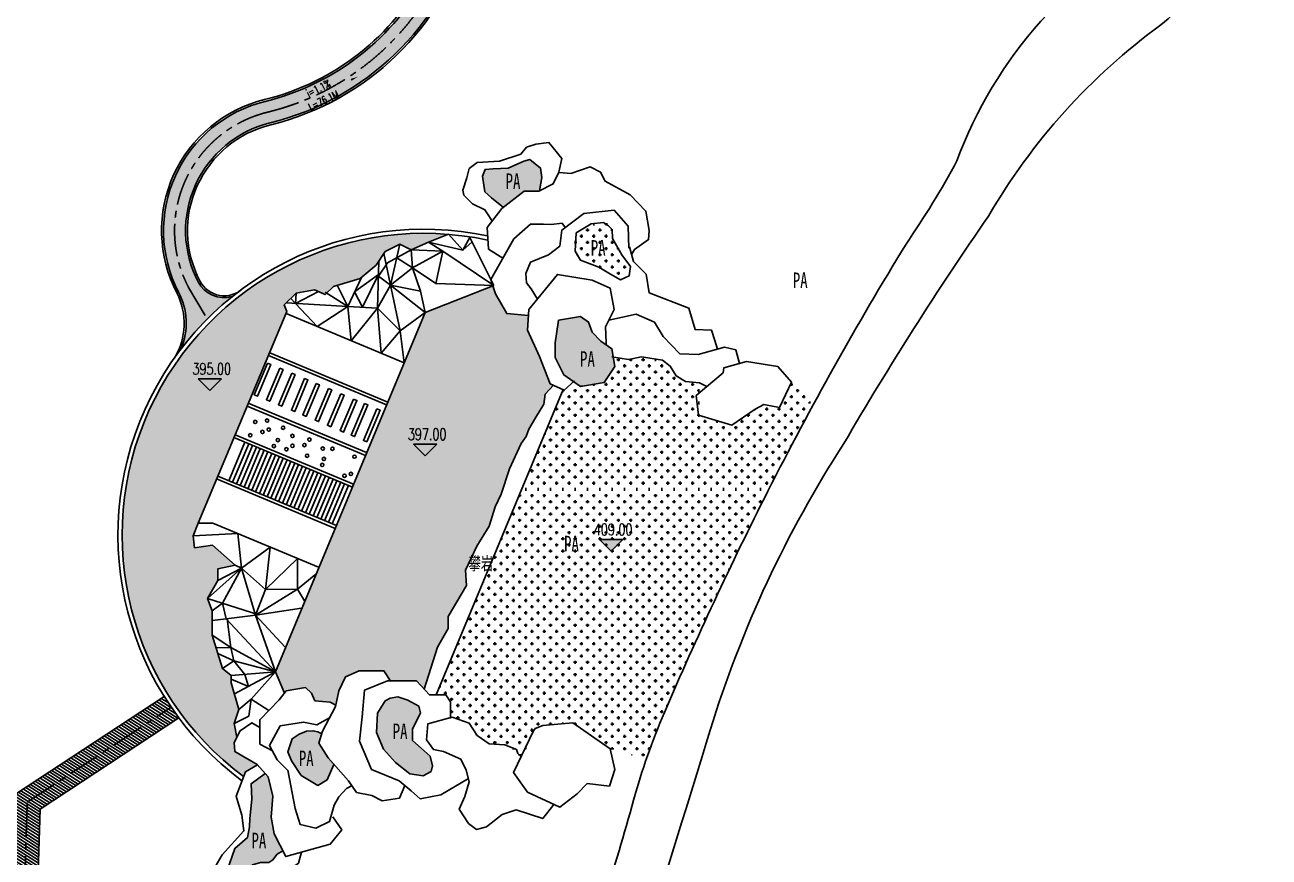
# Model space of a CAD drawing. Header units: millimetres. Extents: x -2430464 to 225692, y -180 to 1805330.
# Drawn here: x 80827 to 176740, y 1195223 to 1259412 of the extents above; entities that cross this region are included whole.
import ezdxf

# ---------------------------------------------------------------- set-up
doc = ezdxf.new("R2010")
doc.units = ezdxf.units.MM
doc.header["$LTSCALE"] = 1000
doc.linetypes.add('CENTERX2', pattern=[4, 2.5, -0.5, 0.5, -0.5])
doc.layers.get('0').update_dxf_attribs({"linetype": 'CONTINUOUS'})
doc.layers.get('DEFPOINTS').update_dxf_attribs({"linetype": 'CONTINUOUS'})
for name, color, linetype in [('0-ROAD-中心线', 1, 'CENTERX2'), ('03LS-上木标注', 50, 'CONTINUOUS'), ('DIM_ELEV', 3, 'CONTINUOUS'), ('DIM_SYMB', 3, 'CONTINUOUS'), ('L0000', 2, 'CONTINUOUS'), ('LP-001-道路边线', 4, 'CONTINUOUS'), ('LP-002-文字说明', 254, 'CONTINUOUS'), ('LP-003设计水位线', 172, 'CONTINUOUS'), ('LP-006铺装分隔线', 35, 'CONTINUOUS'), ('LP-007挡墙线', 36, 'CONTINUOUS'), ('LP-008景观石', 37, 'CONTINUOUS'), ('LP-009绿化边线', 82, 'CONTINUOUS'), ('LP-012构筑物设施', 40, 'CONTINUOUS'), ('LP-014绿化填充', 88, 'CONTINUOUS'), ('LP-10铺装填充', 251, 'CONTINUOUS'), ('PUB_TEXT', 7, 'CONTINUOUS')]:
    doc.layers.add(name, color=color, linetype=linetype)
doc.styles.add('_TCH_DIM', font='SIMPLEX.shx', dxfattribs={"width": 0.7, "bigfont": 'GBCBIG.shx'})
doc.styles.get("Standard").update_dxf_attribs({"font": 'tssdeng.shx', "width": 0.7, "bigfont": 'hztxt.shx'})
doc.styles.add('STYLE1', font='', dxfattribs={"width": 0.7})
doc.styles.get('STYLE1').set_extended_font_data('SimSun')
doc.dimstyles.get("Standard").update_dxf_attribs({"dimscale": 100, "dimtxt": 3.5, "dimasz": 1, "dimexe": 2.5, "dimexo": 3, "dimgap": 1.5, "dimtad": 1, "dimdec": 0, "dimzin": 0, "dimdsep": 46, "dimtxsty": 'Standard', "dimblk": 'ARCHTICK', "dimcen": 0.09, "dimadec": 0, "dimazin": 0, "dimtfac": 1, "dimtdec": 0, "dimtix": 1, "dimtmove": 2, "dimatfit": 3, "dimldrblk": 'ARCHTICK', "dimfxl": 0, "dimtolj": 1, "dimtzin": 0, "dimarcsym": 0})
pattern_1 = [(30.70317945761616, (100619.9481961429, 1236324.256812019), (-1276.476580127638, 2149.559848058585), [208.333325, -208.33325]), (30.70317945761616, (100281.2586356103, 1236486.578753872), (-1276.476580127638, 2149.559848058585), [208.333325, -208.33325]), (30.70317945761616, (100300.8290568888, 1236861.64677803), (-1276.476580127638, 2149.559848058585), [208.333325, -208.33325]), (30.70317945761616, (99962.13949635625, 1237023.968719883), (-1276.476580127638, 2149.559848058585), [208.333325, -208.33325]), (30.70317945761616, (99981.70991763473, 1237399.036744041), (-1276.476580127638, 2149.559848058585), [208.333325, -208.33325]), (30.70317945761616, (99643.0203474462, 1237561.358663006), (-1276.476580127638, 2149.559848058585), [208.333325, -208.33325]), (30.70317945761616, (99662.59076872468, 1237936.426687164), (-1276.476580127638, 2149.559848058585), [208.333325, -208.33325]), (30.70317945761616, (99323.90120819211, 1238098.748629017), (-1276.476580127638, 2149.559848058585), [208.333325, -208.33325]), (300.7031794576161, (99323.90120819211, 1238098.748629017), (358.2599818416304, 212.7461009428615), []), (300.7031794576161, (99503.03119239211, 1238205.121686382), (358.2599818416304, 212.7461009428615), [])]
pattern_2 = [(0, (-431392709.98357, -3168734513.621448), (476.25, 476.25), [238.125, -714.375]), (90, (-431392590.92107, -3168734632.683948), (-476.25, 476.25), [238.125, -714.375])]

# ---------------------------------------------------------------- blocks, each defined once
blk = doc.blocks.new('_ARCHTICK')
at = {"color": 0, "linetype": 'ByBlock', "const_width": 0.4}
blk.add_lwpolyline([(-0.5, -0.5), (0.5, 0.5)], dxfattribs=at)
blk = doc.blocks.new('*D376')
at = {"layer": '03LS-上木标注', "color": 0, "lineweight": -2, "transparency": 16777216}
for p, q in [((18930.66200637701, 1171338.470385754), (117465.1400003501, 1558616.669797622)), ((117403.4968705392, 1558374.3887118), (128068.9865864022, 1555660.78783445)), ((29596.15172224003, 1168624.869508404), (128130.6297162131, 1555903.068920272))]:
    blk.add_line(p, q, dxfattribs=at)
at = {"layer": 'DEFPOINTS', "color": 0, "transparency": 16777216}
for p in [(128068.9865864022, 1555660.78783445), (18856.69025060389, 1171047.733082768, -399665.2262947477), (29522.17996646691, 1168334.132205417, -399665.2262947477)]:
    blk.add_point(p, dxfattribs=at)
at = {"layer": '03LS-上木标注', "color": 0, "lineweight": -2, "transparency": 16777216, "xscale": 100, "yscale": 100, "zscale": 100}
for p, rotation in [((117403.4968705392, 1558374.3887118), 165.7252162124529), ((128068.9865864022, 1555660.78783445), 345.7252162124529)]:
    blk.add_blockref('_ARCHTICK', p, dxfattribs=dict(at, rotation=rotation))
at = {"layer": '03LS-上木标注', "color": 0, "transparency": 16777216, "insert": (122816.3777972249, 1557332.553684694), "char_height": 350, "attachment_point": 5, "rotation": 345.7252162124529}
blk.add_mtext('\\A1;11005', dxfattribs=at)

msp = doc.modelspace()

# ---------------------------------------------------------------- hatches: boundary and pattern name
at = {"layer": 'DIM_ELEV'}
for points in [[(95081.8048889339, 1231223.072538299), (94181.8048889339, 1232123.072538299), (95981.8048889339, 1232123.072538299)], [(111690.1262423694, 1226178.677022381), (110790.1262423694, 1227078.677022381), (112590.1262423694, 1227078.677022381)], [(126027.2775553763, 1218829.806588573), (125127.2775553763, 1219729.806588573), (126927.2775553763, 1219729.806588573)]]:
    msp.add_hatch(color=256, dxfattribs=at).paths.add_polyline_path(points)
at = {"layer": 'LP-014绿化填充'}
h = msp.add_hatch(dxfattribs=at)
h.set_pattern_fill('CROSS', color=256, scale=300)
h.set_pattern_definition(pattern_2)
h.paths.add_polyline_path([(103489.546220392, 1204022.649679584), (103706.843626827, 1204736.172450466), (103414.9371462762, 1204891.759836121), (103034.3152616918, 1204967.833951397), (102526.8321546018, 1204942.475912971), (101968.5969152749, 1204714.24989645), (101435.7377420366, 1204359.237358971), (101105.8775441945, 1203344.904809875), (101384.9951637685, 1202660.23043148), (102120.8437581956, 1201519.107690735), (103414.9371462762, 1200758.359197063), (104125.409674257, 1201189.449520512), (104653.7049409449, 1202369.597782059), (104198.060128957, 1202881.875616474)])
h.paths.add_polyline_path([(108483.8445867002, 1203554.47840826), (109394.9179755151, 1202517.52585928), (110508.4457478225, 1201657.617121143), (111520.7367741168, 1201505.865281506), (112153.4282200634, 1201834.657263203), (112254.6554118097, 1202264.613467617), (112077.5006604493, 1202998.066008968), (111368.9007634819, 1203630.354328079), (110710.9001315534, 1204212.058701439), (110710.9001315534, 1205122.555056496), (111115.8184529245, 1205906.591544552), (111318.2823906839, 1206361.839721126), (111191.7460123003, 1206867.671844406), (110356.6001830995, 1207322.916352673), (109572.0631723106, 1207575.832413597), (108989.9900996983, 1207474.66819088), (108610.380965203, 1207272.336077614), (108002.9987057149, 1206336.547748012), (107927.0807003677, 1204844.34702055)])
h.paths.add_polyline_path([(100041.7643103302, 1197013.176215572), (99817.37338766456, 1198299.671830578), (99931.58479401469, 1199937.263783379), (99572.001350075, 1201414.636536522), (99346.98976394534, 1201671.631214065), (98266.07981041074, 1200881.21850769), (98316.96570238471, 1199686.234250946), (98164.31758120656, 1198211.573842926), (98138.87463524938, 1197550.517784996), (97986.22651419044, 1196736.90976469), (97019.46144995093, 1195897.881310387), (96408.87851968408, 1194194.389288349), (96714.16520771384, 1193457.060919685), (97095.79028764367, 1193253.657079143), (98037.11240592599, 1193914.71313755), (98367.85159406066, 1194626.617402477), (98978.43452426791, 1194804.597138805), (99639.91290053725, 1194804.597138805), (99945.20914277434, 1195007.997308655), (100275.9387765825, 1195440.225422783), (100700.9114179313, 1195716.406593246)])
h.paths.add_polyline_path([(125232.4017847478, 1235019.818179054), (124547.4772993028, 1235704.301702423), (124286.5605103672, 1236486.572780533), (123666.872387737, 1236910.304171963), (121959.519825846, 1236625.518976612), (121807.8080197275, 1235573.925636215), (121709.9630295336, 1234889.438442631), (121709.9630297124, 1233748.627676887), (122362.2693335712, 1232412.24914114), (123666.8723875582, 1231532.194177551), (125493.3185740411, 1231825.545832081), (126308.6966771185, 1233064.140483303), (126080.3885153234, 1234433.114869995)])
h.paths.add_polyline_path([(118087.6824479401, 1248348.728434963), (116901.3035564721, 1248320.498814983), (116301.918222934, 1248260.59741394), (116103.495729357, 1247753.847718162), (116279.8670329154, 1246542.053529663), (116786.9393075407, 1246079.365672989), (117713.2517735064, 1245338.781777782), (119320.523591727, 1246574.366768761), (120453.0738595426, 1246574.366769237), (120519.4587861598, 1246608.543690128), (120534.8486151993, 1246762.377410335), (120667.1270927489, 1247643.683942242), (120578.9414408505, 1248370.761189384), (119741.1777494848, 1249031.740171356), (119278.1983005702, 1248899.547310753)])
h = msp.add_hatch(dxfattribs=at)
h.set_pattern_fill('CROSS', color=256, scale=300)
h.set_pattern_definition(pattern_2)
h.paths.add_polyline_path([(126132.6311100423, 1242925.11417572), (126088.2229941785, 1243635.131911678), (125826.0928161442, 1243916.235806389), (125422.1585817039, 1244167.647048397), (124489.6741371453, 1244056.705171509), (123312.9641637504, 1243368.874343319), (123246.3615442216, 1241971.025779171), (123668.20042786, 1241261.008043213), (125066.9318719804, 1240728.492906017), (125977.2122586668, 1240173.790862007), (126732.0833484232, 1239752.2176017), (127420.3518188298, 1240062.848985119), (127509.1584962308, 1240772.8667206), (126843.0940838754, 1241682.581303043)])
h = msp.add_hatch(dxfattribs=at)
h.set_pattern_fill('CROSS', color=256, scale=300)
h.set_pattern_definition(pattern_2)
h.paths.add_polyline_path([(138100.0281482637, 1223445.33558218, -0.006581397501331994), (141385.346185416, 1229719.84694664), (141385.3461879194, 1229719.846951408), (141385.3461879194, 1230879.868297501), (139916.9661766589, 1231846.746114178), (139003.5032257736, 1229895.287081642), (137790.815913707, 1230131.348812981), (137129.3352063596, 1229785.123879356), (135333.9161911309, 1228526.122673435), (132751.0435588062, 1229297.265090866), (132562.0568761528, 1230823.798680229), (133393.5672933757, 1231517.252715034), (132827.3361048996, 1231812.894340439), (131763.003123492, 1231907.441028519), (131029.7914998233, 1232332.908467693), (130580.4077373445, 1233089.29298584), (129965.4585185349, 1233562.033768578), (128353.1324447095, 1233798.191282673), (127359.7492630184, 1233609.094235344), (126185.1858496964, 1233804.732312603), (126308.6966771185, 1233064.140483303), (125493.3185740411, 1231825.545832081), (123666.8723875582, 1231532.194177551), (123132.4314215481, 1231892.715658588), (122407.365093559, 1231245.403298302), (122325.5596463382, 1231282.319199963), (112521.9871523082, 1207749.040771885), (113283.7236865461, 1207749.040771885), (113630.5904349983, 1207209.812673492), (113642.0523647964, 1205984.53311388), (113773.302144438, 1206021.137646599), (115075.6408431828, 1205561.778743191), (115688.5072372854, 1204604.776135845), (116607.8068282306, 1203954.015243454), (117833.5396164358, 1203877.456650181), (118714.5362521112, 1203532.937473221), (118829.4451179206, 1203226.695757313), (119073.084412545, 1202966.26640646), (120029.3823428452, 1204971.429619236), (120174.5507775843, 1205132.706765098), (120741.0373115838, 1205384.288924141), (123054.2073532641, 1205572.977533264), (125949.580948025, 1203576.023748798), (128777.7718642652, 1202900.616476936, -0.01750757935613355), (130124.6336176097, 1206374.097301884, -0.01606791693770481)])
at = {"layer": 'LP-10铺装填充'}
h = msp.add_hatch(dxfattribs=at)
h.set_pattern_fill('-600X200', color=256, scale=2500, pattern_type=2)
h.set_pattern_definition(pattern_1)
h.paths.add_polyline_path([(86268.61345759034, 1269668.644090576, 0.07825321299446421), (93535.75897148252, 1272818.793520374, 0.5171498879787295), (93739.8065778315, 1290588.149877949, -0.3834017265925553), (87360.94724443555, 1314115.757317467, 0.7939284078237536), (83673.39112856984, 1317197.962235851, 0.2009297711125192), (78057.70012876391, 1307577.761843605, -0.4033565297734554), (67624.93872824311, 1299274.86216299, -0.4917286373633015), (65543.3487868607, 1303023.114811821, 0.04208957012305856), (67300.12165674567, 1308013.093681736, -0.2027548761374496), (78896.6393353045, 1323126.996877594, 0.1672286292986677), (99306.51781651378, 1346249.725662632, -0.1904058580532905), (110952.2134692371, 1358305.997386379), (110249.0825871527, 1359853.772229595, 0.190405858041632), (97735.31898185611, 1346898.828289909, -0.1672286293016383), (78057.48944869637, 1324605.451296253, 0.1961143636194008), (65831.20522227883, 1309085.3190798), (66030.3907854855, 1308815.644991798), (65569.07551261783, 1307990.706383629), (65530.0796238482, 1307976.53596775, -0.1042222636955294), (59878.50114694238, 1297073.562272472), (59367.22343817353, 1296434.016723556), (58158.53664699197, 1294889.021396561), (57752.469512254, 1294374.760227127), (59065.22202119231, 1293070.444985313, 0.002478390859932561), (61309.52047553658, 1295901.092878742, -0.2358708208872491), (66810.94564440846, 1297511.964645309, 0.4197922430491204), (79891.6553145945, 1307334.639695091, -0.1422887023447222), (82715.4329584539, 1313752.810169144, -0.8526828034659247), (84717.20791950822, 1312632.931575222, 0.3478730220039806), (92739.31882146001, 1289032.019298954, -0.003384479201624475), (92866.52751556039, 1288939.906731052, -0.09687805964499703), (94763.19416627288, 1286879.952613277, -0.07600882748482828), (95658.90721729398, 1284757.089814587, -0.08789687643283009), (95842.10956296325, 1282224.207119389, -0.09314177770853811), (95043.67360189557, 1279537.688643379, -0.099501710304492), (93250.97980180383, 1277288.737771912, -0.0490444065105187), (92004.53336027265, 1276433.341274662, -0.04938217351382285), (90708.90470060706, 1275878.28019659, -0.01971396952936174), (90089.00333562493, 1275708.951847, -0.02767988435960701), (89333.69601389766, 1275577.835557861, -0.02097808867540907), (88655.41854009032, 1275527.152366562, -0.02529238542227865), (87959.82329180837, 1275539.632151527, -0.02038750259873382), (87301.15309241414, 1275611.901255531, -0.01639784848785768), (86876.95328697562, 1275690.34002058, 0.008697632786310467), (86317.50204756856, 1275802.723200245, 0.01694450704455693), (85222.31152281165, 1275964.843453808), (84733.29211208224, 1276012.939769669, 0.1124717355764121), (77546.98633298278, 1274993.05474226, 0.129849337114172), (60900.15424332023, 1263144.843704624), (67869.23486432433, 1255216.885092659, -0.2048419661687756)])
h.paths.add_polyline_path([(84719.68102607131, 1275863.554708404, -0.007554395135053358), (85206.50439152122, 1275815.674379749)], flags=16)
h = msp.add_hatch(dxfattribs=at)
h.set_pattern_fill('-600X200', color=256, scale=2500, pattern_type=2)
h.set_pattern_definition(pattern_1)
h.paths.add_polyline_path([(96809.4938929975, 1238451.788199825, -0.3553172938161213), (94181.57911100984, 1239588.449942989, -0.486390478337714), (99742.77627423406, 1251854.974351807, 0.2713543438741683), (114979.8599795401, 1266620.860695286, 0.3935006068556001), (113440.559795469, 1269587.514555855, 0.1467359079888413), (108349.2415494025, 1269847.369813843, 0.06865517750144016), (102266.6868375838, 1267435.585328503, -0.08788374732546034), (89811.13355222344, 1263039.810704632, -0.2372653744354567), (82512.662412256, 1265313.187477989, -0.4012098045606418), (82624.59731516242, 1268272.759647293, 0.05290686193307814), (77138.92963793874, 1265283.668385429, -0.3146714872778091), (81343.63564947248, 1264078.845272942, 0.2368410827490269), (90088.60817685723, 1261362.60832159, 0.08788374733330574), (103103.3865258396, 1265955.742894096, -0.0622191507593977), (108202.1105777919, 1268053.44607727, -0.6661556214791164), (111873.2221915424, 1263347.417739792, -0.2162118431529131), (99339.09962525964, 1253506.351100368, 0.4856891654213774), (92662.77180817723, 1238824.462613983, -0.2191580128340107), (92879.79975125194, 1234432.635842724, -0.059811505195484)])
h = msp.add_hatch(dxfattribs=at)
h.set_pattern_fill('砂灰土', color=136, scale=100)
h.set_pattern_definition([(104.7133899859915, (94644.19562783837, 1222099.198271198), (-360.167923451988, 137.6364301930376), [0, -304, 0, -340, 0, -325]), (74.71338998599153, (94644.19562783837, 1222099.198271198), (-383.2906427908579, 544.9339438399584), [0, -163.9999999999998, 0, -273.9999999999997, 0, -104.9999999999999]), (34.71338998599153, (94548.91979411244, 1221872.397663994), (240.1780369194846, 574.6572656649377), [0, -100, 0, -360, 0, -470]), (24.71338998599153, (94548.91979411244, 1221872.397663994), (71.01940430538264, 622.2866755861872), [0, -49.99999999999999, 0, -236, 0, -269.9999999999999])])
h.paths.add_polyline_path([(97679.90432724357, 1201430.0999407), (97825.69614365697, 1201810.536113186), (98755.83012393117, 1202346.818139477), (98732.96694406867, 1202372.931085987), (97020.73216417432, 1203369.117717667), (96970.73481687903, 1204068.620070858), (97172.0633071959, 1204471.022562427), (96951.13485583663, 1205520.294319076), (97325.80892810225, 1206608.336116238), (96739.9802171886, 1208670.245881481), (96739.99520739913, 1209231.823225422), (96061.77015861869, 1209769.833381576), (95708.88119372725, 1210920.221662922), (95251.62318596244, 1212347.572444363), (95251.67299064994, 1214209.984553738), (94911.78192618489, 1215171.409943981), (95708.11913320422, 1216563.629084988), (95708.1433031261, 1217467.569709701), (97042.82264885306, 1217736.619319363), (95286.71771720052, 1219292.701350613), (93905.21063712239, 1219082.143537922), (93786.40092030168, 1220003.761897488), (94175.72832038999, 1220984.029127521), (101028.6954295933, 1237297.264521999), (100821.3602953255, 1237828.146663113), (101742.6794847548, 1238719.817366047), (103156.2139573991, 1238979.208381576), (103964.9729906023, 1238613.975569172), (104604.6566820443, 1239238.293538017), (106675.5642015636, 1239849.081037922), (107898.0922289193, 1240885.606038017), (108601.9853929579, 1241922.144318981), (109731.8960863054, 1242495.918147488), (110613.6802659929, 1242052.745881481), (111951.011223048, 1242658.847834988), (113450.5861434042, 1243259.466461105, 0.7528147583024124)])
h = msp.add_hatch(dxfattribs=at)
h.set_pattern_fill('砂灰土', color=185, scale=100, angle=90)
h.set_pattern_definition([(194.7133899859915, (94644.19562783837, 1222099.198271198), (-137.6364301930376, -360.167923451988), [0, -304, 0, -340, 0, -325]), (164.7133899859915, (94644.19562783837, 1222099.198271198), (-544.9339438399584, -383.2906427908579), [0, -164, 0, -274, 0, -105]), (124.7133899859915, (94870.99623522162, 1222003.922437591), (-574.6572656649377, 240.1780369194847), [0, -100, 0, -360, 0, -470]), (114.7133899859915, (94870.99623522162, 1222003.922437591), (-622.2866755861872, 71.01940430538266), [0, -50, 0, -236, 0, -270])])
h.paths.add_polyline_path([(100135.3415941298, 1209504.805256767), (100833.6789157093, 1207874.299575729), (100973.1118002236, 1208055.172378941), (102465.1117528379, 1208303.680421753), (102912.7088722885, 1207856.363742752), (103186.2468148172, 1207284.793042583), (104354.9789963067, 1207185.390559597), (104792.6150765717, 1206948.485758228), (105039.6455172002, 1208048.176804943), (105531.3259083331, 1209129.198535366), (106588.4454371631, 1209596.004458351), (108506.0199818909, 1209596.004458351), (109003.8369403183, 1208827.140951557), (111013.0161916316, 1208827.14095108), (111603.6152643859, 1208189.693078442), (112632.2632249892, 1211412.119709892), (113451.0165941417, 1212866.565412922), (113451.0413499773, 1213790.764631672), (114861.9567796886, 1216161.300568981), (114803.2740648687, 1217359.197444363), (115655.7781663835, 1219193.880256576), (116607.8691820204, 1220757.560334606), (117074.2035570443, 1222246.486897392), (117536.3255785406, 1223209.841194076), (118192.4160570204, 1225173.680647297), (119095.733879298, 1227125.743928356), (119469.2320726812, 1227656.414241238), (119679.3336351812, 1228227.902131481), (120188.7328539193, 1229099.621663017), (120840.6513597667, 1230168.838850422), (120929.5722419322, 1230923.353979511), (121574.5991618931, 1231621.201075478), (121319.9493260086, 1231736.115529461), (120501.8578183353, 1233831.143152637), (119581.5072607696, 1235875.076659603), (119653.2060237229, 1236985.730513973), (117974.9997203052, 1237150.157669945), (117109.7007039487, 1238680.118348045), (116907.9040456712, 1239285.127298279), (111679.7515550554, 1237216.929084701)])
h = msp.add_hatch(dxfattribs=at)
h.set_pattern_fill('饰面砖', color=256, scale=99.99999999999997, angle=-9.619078018935847)
h.set_pattern_definition([(147.5943119670557, (389669.3759641349, 1098163.154411716), (-107.1821225822412, -168.8549454376904), [])])
edge = h.paths.add_edge_path()
edge.add_line((83091.3075107634, 1179270.114583893), (66535.91001334786, 1153647.103237076))
edge.add_line((66535.91001334786, 1153647.103237076), (63684.33442810178, 1155489.547517223))
edge.add_line((63684.33442810178, 1155489.547517223), (64770.35939046741, 1157170.402234955))
edge.add_line((64770.35939046741, 1157170.402234955), (65942.07116737962, 1156413.342287941))
edge.add_line((65942.07116737962, 1156413.342287941), (79318.41307541728, 1177116.086546822))
edge.add_line((79318.41307541728, 1177116.086546822), (80025.34758630395, 1200019.25880949))
edge.add_line((80025.34758630395, 1200019.25880949), (91565.75794699788, 1207616.077922268))
edge.add_arc((111583.7934371531, 1220075.645298405), 23578.8584135366, 211.8988399439276, 216.760928860069)
edge.add_line((92693.83456674218, 1205964.230842037), (81992.35980531573, 1198919.666094227))
edge.add_line((81992.35980531573, 1198919.666094227), (81419.75083646178, 1180368.355258865))
edge.add_line((81419.75083646178, 1180368.355258865), (83091.3075107634, 1179270.114583893))

# ---------------------------------------------------------------- linework, layer by layer
at = {"layer": '0-ROAD-中心线', "elevation": -399665.2262947477}
msp.add_lwpolyline([(113801.9887345135, 1265767.666561527, -0.2574706694885793), (99540.93794980645, 1252680.662725372, 0.4880120085522038), (93450.41914322972, 1239152.424118919), (94887.44296589494, 1236724.802544517)], format="xyb", dxfattribs=at)
msp.add_lwpolyline([(60364.94210204482, 1161299.00642149), (59237.7920717299, 1159554.501161022), (66239.31087467074, 1155030.718470974), (80309.3524145782, 1176807.110979004), (81008.85369631648, 1199469.462452812), (92115.59889575839, 1206780.808546467)], dxfattribs=at)
at = {"layer": 'DIM_ELEV'}
for p, q in [((95081.8048889339, 1231223.072538299), (94181.8048889339, 1232123.072538299)), ((94181.8048889339, 1232123.072538299), (95981.8048889339, 1232123.072538299)), ((95081.8048889339, 1231223.072538299), (95981.8048889339, 1232123.072538299)), ((111690.1262423694, 1226178.677022381), (110790.1262423694, 1227078.677022381)), ((110790.1262423694, 1227078.677022381), (112590.1262423694, 1227078.677022381)), ((111690.1262423694, 1226178.677022381), (112590.1262423694, 1227078.677022381)), ((126027.2775553763, 1218829.806588573), (125127.2775553763, 1219729.806588573)), ((125127.2775553763, 1219729.806588573), (126927.2775553763, 1219729.806588573)), ((126027.2775553763, 1218829.806588573), (126927.2775553763, 1219729.806588573))]:
    msp.add_line(p, q, dxfattribs=at)
at = {"layer": 'DIM_SYMB', "linetype": 'Continuous'}
msp.add_lwpolyline([(100760.4700990617, 1252670.751914902, 0, 0, 0), (106515.9099815786, 1255426.198889179, 0, 160, 0), (105974.7336268127, 1255167.107876224, 0, 0, 0)], format="xyseb", dxfattribs=at)
at = {"layer": 'L0000', "color": 5}
msp.add_line((111679.7515550554, 1237216.929084701, -399665.2262947477), (100135.3415941298, 1209504.805256767, -399665.2262947477), dxfattribs=at)
at = {"layer": 'L0000', "color": 5, "elevation": -399665.2262947477}
for points in [[(111951.011223048, 1242658.847834988), (113474.0868767202, 1243268.879114075)], [(113474.0868767202, 1243268.879114075), (114596.9962328374, 1242039.215803547)], [(94175.72832038999, 1220984.029127521), (101028.6954295933, 1237297.264521999), (100821.3602953255, 1237828.146663113), (101742.6794847548, 1238719.817366047), (103156.2139573991, 1238979.208381576), (103964.9729906023, 1238613.975569172), (104604.6566820443, 1239238.293538017), (106675.5642015636, 1239849.081037922), (107898.0922289193, 1240885.606038017), (108601.9853929579, 1241922.144318981), (109731.8960863054, 1242495.918147488), (110613.6802659929, 1242052.745881481)], [(109731.8960863054, 1242495.918147488), (109012.1906664073, 1239345.293147488)], [(110613.6802659929, 1242052.745881481), (111951.011223048, 1242658.847834988)], [(111951.011223048, 1242658.847834988), (114596.9962328374, 1242039.215803547)], [(111951.011223048, 1242658.847834988), (113047.5845140517, 1241956.116194172), (116965.2568285167, 1239307.815412922)], [(115136.4143683612, 1243015.749689979), (114587.0386644304, 1242030.122444076)], [(114587.0386644304, 1242030.122444076), (115300.9848070443, 1242682.086897297)], [(115136.4143683612, 1243015.749689979), (116965.2568285167, 1239307.815412922)], [(108109.413908571, 1241196.793928547), (108000.4258226454, 1237562.816584988)], [(108506.3257249892, 1241781.277913017), (109744.4807542861, 1235818.962287826)], [(108770.9809984267, 1241058.491975231), (110613.6802659929, 1242052.745881481)], [(109492.4669847786, 1241447.779866142), (110708.6182054579, 1240671.765412731)], [(110613.6802659929, 1242052.745881481), (110708.6182054579, 1240671.765412731), (112517.7348070443, 1239458.953303738), (116965.2568285167, 1239307.815412922)], [(110708.6182054579, 1240671.765412731), (113047.5845140517, 1241956.116194172), (110613.6802659929, 1242052.745881481)], [(112517.7348070443, 1239458.953303738), (113047.5845140517, 1241956.116194172)], [(108074.6802659929, 1240038.672444267), (108770.9809984267, 1241058.491975231)], [(109012.1906664073, 1239345.293147488), (110708.6182054579, 1240671.765412731)], [(110708.6182054579, 1240671.765412731), (111329.4043382704, 1238861.721272392), (111679.7515550554, 1237216.929084701)], [(103985.731926173, 1238787.167756481), (105715.4593676031, 1237696.653694076), (104910.1159105599, 1239328.384162826)], [(105715.4593676031, 1237696.653694076), (106768.2970140874, 1239927.704865856)], [(106241.8781664073, 1238812.179475231), (108077.9633226693, 1240148.140412731)], [(106241.8781664073, 1238812.179475231), (106857.9426195323, 1237629.735334797), (108077.9633226693, 1240148.140412731)], [(108074.6802659929, 1240038.672444267), (109012.1906664073, 1239345.293147488), (108000.4258226454, 1237562.816584988)], [(109012.1906664073, 1239345.293147488), (111329.4043382704, 1238861.721272392)], [(109012.1906664073, 1239345.293147488), (111679.7515550554, 1237216.929084701), (109744.4807542861, 1235818.962287826)], [(111679.7515550554, 1237216.929084701), (116965.2568285167, 1239307.815412922)], [(101693.8993578255, 1237924.880256576), (101320.2362230718, 1238310.968537731)], [(101686.380363673, 1237932.649006767), (103460.6146898568, 1238841.741975231)], [(101693.8993578255, 1237924.880256576), (101742.6794847548, 1238719.817366047)], [(100972.5398363173, 1237974.460725231), (105715.4593676031, 1237696.653694076)], [(101693.8993578255, 1237924.880256576), (103358.2373948991, 1236153.483381672), (105715.4593676031, 1237696.653694076)], [(105715.4593676031, 1237696.653694076), (108000.4258226454, 1237562.816584988), (109744.4807542861, 1235818.962287826), (110063.8792406023, 1233350.810725613)], [(105715.4593676031, 1237696.653694076), (105988.7182054818, 1235054.054866238)], [(105988.7182054818, 1235054.054866238), (108000.4258226454, 1237562.816584988)], [(109744.4807542861, 1235818.962287826), (108283.7373460829, 1234094.834553642), (108000.4258226454, 1237562.816584988)], [(100967.8997701108, 1237152.542697353), (110063.8792406023, 1233350.810725613)], [(99603.75607964396, 1233905.248966141), (108705.6211839616, 1230101.058381481)], [(99696.76594623923, 1234126.655522747), (108798.2296312749, 1230322.632209701)], [(97954.71141836047, 1230008.240413113), (107073.8245531023, 1226196.839631481)], [(98047.31986561418, 1230229.814631863), (107166.4329515398, 1226418.413850231)], [(97030.47469958663, 1227796.922053738), (106165.0714820325, 1223979.050529404)], [(96545.51185783744, 1224256.031428738), (97784.88114491105, 1227221.332209988)], [(96840.94398674369, 1224132.552522106), (98080.31317618489, 1227097.853694363)], [(96937.86625233293, 1227575.348225517), (106072.722073108, 1223757.367631359)], [(97136.37601795793, 1224009.075178547), (98375.74525627494, 1226974.375569267)], [(97431.80814686418, 1223885.597053451), (98671.17738518119, 1226850.898225231)], [(97727.24017813802, 1223762.118928356), (98966.60946521163, 1226727.420100613)], [(98022.67230704427, 1223638.640803738), (99262.04149648547, 1226603.941584988)], [(98318.1042894423, 1223515.163069172), (99557.47362539172, 1226480.463459892)], [(98613.53641834855, 1223391.684944076), (99852.90565666556, 1226356.986115856)], [(98908.9684984386, 1223268.206818981), (100148.3377855718, 1226233.507600231)], [(99204.40057852864, 1223144.729084892), (100443.7698167861, 1226110.029475613)], [(99499.83260974288, 1223021.250959797), (100739.2019456923, 1225986.551741047)], [(99795.26478752494, 1222897.772444172), (101034.6339769661, 1225863.073615951)], [(100090.696769923, 1222774.295100613), (101330.0660570562, 1225739.595490856)], [(100386.1288988292, 1222650.816584988), (101625.4981370866, 1225616.117756767)], [(100681.5609789193, 1222527.338459892), (101920.9302659929, 1225492.639631672)], [(100681.5609789193, 1222527.338459892), (101920.9302659929, 1225492.639631672)], [(100976.9930590093, 1222403.860725326), (102216.3622972667, 1225369.161506576)], [(101272.4250414073, 1222280.382991238), (102511.794426173, 1225245.683772488)], [(101567.8572191298, 1222156.904866142), (102807.226506263, 1225122.206037922)], [(101863.2892504036, 1222033.426350517), (103102.6585863531, 1224998.727131767)], [(102158.7212816179, 1221909.949006481), (103398.0906175673, 1224875.249397201)], [(95605.88856682181, 1224388.472834988), (104744.4737609923, 1220568.934284134)], [(95698.49701407552, 1224610.047053738), (104836.8230454624, 1220790.616883202)], [(102454.1534105241, 1221786.470490856), (103693.5227952898, 1224751.772053642)], [(102749.5854906142, 1221662.992756767), (103988.9547777474, 1224628.293538017)], [(103045.0175707042, 1221539.515022201), (104284.3869066536, 1224504.815412922)], [(103340.4496507943, 1221416.036897106), (104579.8189867437, 1224381.337678356)], [(103635.8817308843, 1221292.558772488), (104875.2510179579, 1224257.859944267)], [(103931.3138597906, 1221169.081037922), (105170.6830492318, 1224134.381819172)], [(104226.745939821, 1221045.602912826), (105466.115178138, 1224010.904084606)], [(104522.1780199111, 1220922.124397201), (105761.5472582281, 1223887.425959988)], [(95320.99091055989, 1220983.998225613), (94175.72832038999, 1220984.029127521), (93786.40092030168, 1220003.761897488), (93905.21063712239, 1219082.143537922), (95286.71771720052, 1219292.701350613), (97042.82264885306, 1217736.619319363), (95708.1433031261, 1217467.569709701), (95708.11913320422, 1216563.629084988), (94911.78192618489, 1215171.409943981), (95251.67299064994, 1214209.984553738), (95251.62318596244, 1212347.572444363), (95708.88119372725, 1210920.221662922), (96061.77015861869, 1209769.833381576), (96739.99520739913, 1209231.823225422), (96739.9802171886, 1208670.245881481), (97325.80892810225, 1206608.336116238), (96951.13485583663, 1205520.294319076), (97172.0633071959, 1204471.022562427)], [(95320.99091055989, 1220983.998225613), (103471.3131273687, 1217577.511897488)], [(97233.99652579427, 1220184.443928642), (93786.40092030168, 1220003.761897488)], [(97233.99652579427, 1220184.443928642), (97521.67626211047, 1217510.536897106)], [(97042.82264885306, 1217736.619319363), (97521.67626211047, 1217510.536897106), (99382.65565666556, 1215868.770100517), (99737.71976795793, 1219137.994319363), (97521.67626211047, 1217510.536897106)], [(99382.65565666556, 1215868.770100517), (101841.2195238173, 1218258.821662826), (101841.1562425792, 1215893.266194267), (103252.9684496224, 1217055.102912826)], [(94911.78192618489, 1215171.409943981), (97521.67626211047, 1217510.536897106)], [(97521.67626211047, 1217510.536897106), (96057.17523673177, 1214806.218928738), (95251.67299064994, 1214209.984553738)], [(95708.11913320422, 1216563.629084988), (97521.67626211047, 1217510.536897106)], [(97521.67626211047, 1217510.536897106), (98609.06000235677, 1213878.696662826), (99382.65565666556, 1215868.770100517)], [(98609.06000235677, 1213878.696662826), (101841.1562425792, 1215893.266194267)], [(99382.65565666556, 1215868.770100517), (101841.1562425792, 1215893.266194267), (102392.3020433486, 1214995.882600231)], [(94911.78192618489, 1215171.409943981), (98848.59281483293, 1213916.216975613)], [(96057.17523673177, 1214806.218928738), (96355.7438890636, 1213595.193538113), (98609.06000235677, 1213878.696662826)], [(98609.06000235677, 1213878.696662826), (102157.6837328374, 1214434.537288113)], [(95251.65326407552, 1213472.811506672), (96355.7438890636, 1213595.193538113)], [(96355.7438890636, 1213595.193538113), (100135.3415941894, 1209504.805256767)], [(96943.46791252494, 1210364.810334606), (96708.46527579427, 1211381.602522297), (96428.80287346244, 1213604.385334892)], [(98609.06000235677, 1213878.696662826), (100135.3415941894, 1209504.805256767)], [(98609.06000235677, 1213878.696662826), (100892.0664964616, 1211406.435334606)], [(95251.62318596244, 1212347.572444363), (96708.46527579427, 1211381.602522297)], [(95569.6443285048, 1211354.855647488), (96708.46527579427, 1211381.602522297), (100135.3415941894, 1209504.805256767)], [(95708.88119372725, 1210920.221662922), (96943.46791252494, 1210364.810334606), (100135.3415941894, 1209504.805256767)], [(96061.77015861869, 1209769.833381576), (96943.46791252494, 1210364.810334606), (97785.0886644423, 1209315.847834988)], [(100135.3415941298, 1209504.805256767), (96739.99520739913, 1209231.823225422)], [(100135.3415941298, 1209504.805256767), (96982.21122303605, 1207817.678694172)], [(100135.3415941894, 1209504.805256767), (98270.41464099288, 1207398.146663113), (97325.80892810225, 1206608.336116238)], [(100135.3415941298, 1209504.805256767), (100833.6789156497, 1207874.299575729)], [(96739.98768791556, 1208951.034553451), (98054.04984608293, 1208391.180647297), (97785.0886644423, 1209315.847834988)], [(98083.5232347548, 1206086.115803642), (98270.41464099288, 1207398.146663113)], [(98270.41464099288, 1207398.146663113), (99628.70069691539, 1206531.537156506)], [(96951.13485583663, 1205520.294319076), (98083.5232347548, 1206086.115803642)]]:
    msp.add_lwpolyline(points, dxfattribs=at)
for points in [[(99526.23881092668, 1233329.289241238), (99784.51791247725, 1233220.790022297), (98759.90985587239, 1230781.748616142), (98501.6306566298, 1230890.248225613)], [(100469.2038988173, 1232935.170100613), (100727.4830980599, 1232826.670881672), (99702.87504139543, 1230387.629084988), (99444.59584221244, 1230496.128693981)], [(101393.9471605718, 1232548.666975422), (101652.226408571, 1232440.167756481), (100627.6183031499, 1230001.125569267), (100369.3390550911, 1230109.625569267)], [(102391.0809496343, 1232131.907600326), (102649.3601000011, 1232023.407990856), (101624.7520922124, 1229584.366584701), (101366.4727953374, 1229692.866194172)], [(103270.800627321, 1231764.222053451), (103529.0798265636, 1231655.722834988), (102504.4717210829, 1229216.681037826), (102246.1925218999, 1229325.180647297)], [(104229.9330492318, 1231363.345881863), (104488.2122484148, 1231254.846662922), (103463.6042406261, 1228815.805256767), (103205.3248949349, 1228924.304475231)], [(105177.3091234267, 1230967.382991238), (105435.5883714855, 1230858.883381767), (104410.980314821, 1228419.841975613), (104152.701115638, 1228528.341584606)], [(106164.7629320323, 1230554.669319076), (106423.0420823991, 1230446.169709606), (105398.4340257943, 1228007.128693981), (105140.1548265517, 1228115.628303451)], [(107006.1371507943, 1230203.011115951), (107264.4163011611, 1230094.510725422), (106239.8083421886, 1227655.470490856), (105981.5290453136, 1227763.969319267)], [(107951.4839281142, 1229807.896663113), (108209.763176173, 1229699.396663113), (107185.1550706923, 1227260.355256481), (106926.8758715093, 1227368.854475422)]]:
    msp.add_lwpolyline(points, close=True, dxfattribs=at)
at = {"layer": 'L0000', "color": 5}
for centre in [(98585.84120354056, 1228793.442366047, -399665.2262947477), (99499.71351799369, 1228890.663069172, -399665.2262947477), (98203.73636952043, 1227755.198225422, -399665.2262947477), (99135.46937736869, 1228023.106038017, -399665.2262947477), (99624.80380114913, 1228197.252522392, -399665.2262947477), (100727.5965746343, 1228341.941975517, -399665.2262947477), (101451.1901781261, 1227706.000959797, -399665.2262947477), (100022.2936937511, 1226924.104084892, -399665.2262947477), (100331.5542894304, 1227383.947834892, -399665.2262947477), (100987.6254320443, 1226686.095490856, -399665.2262947477), (101451.169865638, 1226945.311897201, -399665.2262947477), (102379.1996996105, 1227000.406037731, -399665.2262947477), (102754.8337816298, 1227426.949788017, -399665.2262947477), (103784.0409105718, 1226726.976741238, -399665.2262947477), (104538.0941820443, 1226714.113459988, -399665.2262947477), (102575.6078539193, 1226175.578303738, -399665.2262947477), (103878.2732347548, 1225939.195491238, -399665.2262947477), (106235.5296801031, 1226109.174397392, -399665.2262947477), (103754.0150804818, 1225468.237678451, -399665.2262947477), (105957.0107835829, 1224777.658772392, -399665.2262947477), (105464.3018480241, 1224632.100569172, -399665.2262947477)]:
    msp.add_circle(centre, 128.2280168858099, dxfattribs=at)
at = {"layer": 'LP-001-道路边线'}
msp.add_lwpolyline([(93648.73908630013, 1121612.987926884, -0.04438060253161828), (104518.6062738001, 1137915.776989384, 0.007185584535370309), (112571.4148676097, 1148240.628551884, 0.1131835107010879), (123617.4265863001, 1172803.136364384, 0.001957945349055527), (133655.1492425501, 1205010.167614384, -0.06903455795091908), (143955.1804925501, 1227114.589489384, -0.01945821882481823), (155095.8418677151, 1244650.568714065, -0.1034705809821447), (168392.0672115982, 1259414.17933361, 0.1635026954237845), (174536.6181988418, 1269082.110714836, 0.05927311694307837), (176717.54630813, 1286635.484731598, 0.08971198473811551), (175227.8578035533, 1295123.249488754, -0.07129882037616829), (172786.0672113001, 1306560.948864384, -0.01834409478667229), (172169.8054925501, 1326250.980114384, -0.09032057010569483), (172811.2117425501, 1329668.030895634, 0.0287547364870504), (175122.3406488001, 1336387.71448986, 0.1196540032367752), (174136.8867329061, 1348748.210220737, -0.03845839082714793), (173624.0789301097, 1352506.261363907, -0.05822788971459581), (174365.7715504467, 1365371.949641628, -0.01474685100263048), (171543.5319118798, 1392321.690304203, -0.04844045670457312)], format="xyb", dxfattribs=at)
at = {"layer": 'LP-001-道路边线', "elevation": -399665.2262947477}
msp.add_lwpolyline([(89511.49043306708, 1122035.246647282, -0.04590971684136967), (99037.35839876533, 1136921.315421505, 0.009783072038982807), (105789.6843988001, 1145963.093395634, -0.005673750954715677), (109708.0203363001, 1151300.929332657, 0.08591425985221728), (115612.7312738001, 1162834.566051407, -0.01182231693567647), (122783.7117425501, 1184088.48011486, 0.01968131546430832), (127754.0476800501, 1199621.566051884, -0.03365955464073736), (130124.6336175501, 1206374.097301884, -0.01606791693885666), (138100.0281488001, 1223445.335583134, -0.02029943375759921), (148756.2039301097, 1242505.98792736, 0.02661126275786149), (152680.0150069892, 1248920.162340565, -0.09428247276232496), (159141.0789300501, 1259699.069958134, 0.01783775977150631), (167058.9578363001, 1268666.27698986, 0.1367309154027118), (172694.8758051097, 1281427.46448986, 0.1104477662795879), (171737.2664299905, 1294020.628551407, -0.06247255356730919), (169286.1101800501, 1308205.003551884, -0.01176258372947775), (168874.9226800501, 1326228.659801407, 0.04252715052799354), (164887.5856603086, 1347759.299104137, -0.0740733374590412), (163753.4096738994, 1357145.969764633, 0.03929821661602363), (163432.6767043173, 1363438.687488003, 1.502722196877953)], format="xyb", dxfattribs=at)
at = {"layer": 'LP-001-道路边线', "color": 4, "linetype": 'Continuous', "elevation": -399665.2262947477, "flags": 128}
for points in [[(108309.8980594575, 1269992.166130466, -0.1468417093355696), (113490.9202798307, 1269728.807944221, -0.3935006068935255), (115124.3793289363, 1266580.684111996, -0.2713543438623621), (99778.39480224252, 1251709.264638824, 0.4863904783241758), (94314.64538535476, 1239657.684086723, 0.4990181972834208), (97654.68039306998, 1239100.428196354, -1.90181334883815)], [(111741.2956768572, 1263418.845231934, -0.2162465481175609), (99303.48109719157, 1253652.060812874, 0.486390478320691), (92540.42839094996, 1238734.562178059)], [(92540.42839094996, 1238734.562178059, -0.2626772116760717), (92352.72029063106, 1233718.532942696, 1.788508881054413)]]:
    msp.add_lwpolyline(points, format="xyb", dxfattribs=at)
at = {"layer": 'LP-003设计水位线', "color": 172}
msp.add_spline([(117622.4396097362, 1421253.795239372, -399665.2262947477), (118620.3277350366, 1414466.517782135, -399665.2262947477), (116583.7114051282, 1400509.596323891, -399665.2262947477), (106894.853494972, 1380994.314585609, -399665.2262947477), (83476.73990854621, 1359541.679819984, -399665.2262947477), (67422.02872690558, 1350410.212534828, -399665.2262947477), (58475.66483530402, 1332085.348277016, -399665.2262947477), (29852.80625376105, 1317412.246226234, -399665.2262947477), (7796.606241554022, 1293910.441050453, -399665.2262947477), (-16649.82503286004, 1284809.594370766, -399665.2262947477), (-25556.4588829577, 1285963.554819984, -398665.2262947477), (-33325.46443715692, 1285510.362925453, -398665.2262947477), (-42256.38094106317, 1278115.282359047, -398665.2262947477), (-52487.75002065301, 1273796.204722328, -398665.2262947477), (-66116.25075307488, 1268043.060191078, -398665.2262947477), (-110633.4320885241, 1234741.43885891, -399665.2262947477)], degree=3, dxfattribs=at)
at = {"layer": 'LP-006铺装分隔线', "color": 35, "linetype": 'Continuous', "elevation": -399665.2262947477, "flags": 128}
for points in [[(108345.6717302501, 1269846.494429512, -0.1468417093284075), (113440.559795469, 1269587.514555855, -0.3935006069357758), (114979.8599794805, 1266620.860694332, -0.2713543438643555), (99742.77627441287, 1251854.974351807, 0.4863904783148681), (94181.5791105926, 1239588.449943466, 0.3553172939345423), (96809.49389323592, 1238451.788199825, 0.3553172939345423)], [(111874.4016667306, 1263349.687474174, -0.2162465481170726), (99339.09962502122, 1253506.351099892, 0.4863904783128492), (92673.4946654737, 1238803.796321316, 0.4863904783128492)], [(92673.72997769713, 1238803.342167301, -0.2179723997964237), (92879.79975101352, 1234432.635842247, -0.2179723997964237)]]:
    msp.add_lwpolyline(points, format="xyb", dxfattribs=at)
at = {"layer": 'LP-007挡墙线', "linetype": 'Continuous'}
msp.add_line((122325.5596463382, 1231282.319199963, -399665.2262947477), (112521.9871523082, 1207749.040771885, -399665.2262947477), dxfattribs=at)
at = {"layer": 'LP-007挡墙线', "linetype": 'Continuous', "elevation": -399665.2262947477, "flags": 128}
for points in [[(97560.99436983466, 1201119.810583038, -0.8063777841637569), (116494.3038600385, 1243137.506330891, -0.7271363470473913)], [(97679.90432712436, 1201430.0999407, -0.8063704540781627), (116514.2109131515, 1242805.921611233)]]:
    msp.add_lwpolyline(points, format="xyb", dxfattribs=at)
msp.add_lwpolyline([(121574.5991618931, 1231621.201075478), (120929.5722419322, 1230923.353979511), (120840.6513597667, 1230168.838850422), (120188.7328539193, 1229099.621663017), (119679.3336351812, 1228227.902131481), (119469.2320726812, 1227656.414241238), (119095.733879298, 1227125.743928356), (118192.4160570204, 1225173.680647297), (117536.3255785406, 1223209.841194076), (117074.2035570443, 1222246.486897392), (116607.8691820204, 1220757.560334606), (115655.7781663835, 1219193.880256576), (114803.2740648687, 1217359.197444363), (114861.9567796886, 1216161.300568981), (113451.0413499773, 1213790.764631672), (113451.0165941417, 1212866.565412922), (112632.2632249892, 1211412.119709892), (111603.6152644455, 1208189.693078442)], dxfattribs=at)
at = {"layer": 'LP-008景观石', "color": 37, "linetype": 'Continuous', "elevation": -399665.2262947477, "flags": 128}
for points in [[(117668.6813723147, 1241418.486602707), (116555.7744275033, 1242113.612903042), (116455.8466126025, 1243778.075053615), (117588.3968805969, 1245242.799984379), (119320.523591727, 1246574.366768761), (120453.0738595426, 1246574.366769237), (121552.3084861934, 1247140.285221977), (121985.3353872001, 1248039.095370693), (122218.5066580474, 1249104.349532528), (121216.6393093765, 1250346.783307476), (120226.435092777, 1250221.693152828), (119495.5427137911, 1249987.271771355), (119055.9392263591, 1249441.743657513), (117409.474594444, 1248910.958245201), (115700.7462210357, 1248794.331087513), (115067.6534971297, 1248332.9902281), (114882.9986661375, 1247621.207082195), (114579.6419347823, 1246670.300827427), (114671.9741276801, 1246274.863707466), (115344.6309667528, 1245602.627944393), (116294.8767468631, 1245138.479311867), (116598.2334779203, 1244677.138451977), (116837.5046028793, 1244271.672546787)], [(122037.3391252458, 1248028.09550993), (122924.1925111711, 1247959.916189117), (124390.9119395912, 1248471.242738171), (125209.5480391085, 1248062.181498928), (125550.6440254152, 1247346.328000946), (127481.6996051371, 1246290.532178326), (128683.1837276518, 1245035.219353599), (128956.2535121143, 1243561.593967361), (128901.6414662302, 1242852.071721001), (127809.3718817532, 1242087.968581123), (127590.9236973822, 1241705.917011185)], [(127375.9532568157, 1242191.7974333), (127324.4176769555, 1243891.428311272), (126242.1513836086, 1245127.523494167), (123923.0120562613, 1244870.004887505), (122222.3092462718, 1243582.404515667), (122067.7025054991, 1242346.309332771), (121191.5785332024, 1241676.756552143), (119800.0987586677, 1241110.214149876), (119439.3401429355, 1240234.644281788), (119490.8757230937, 1239513.589981956), (119851.6343388855, 1239050.054288311), (120337.885198921, 1238264.85739891)], [(119653.2060237229, 1236985.730513973), (117974.9997203052, 1237150.157669945), (117109.7007039487, 1238680.118348045), (116743.6108211577, 1239777.696759624), (118508.7378838956, 1242908.487759514), (119806.6911854446, 1244039.326345367), (120805.1190069616, 1244039.326345367), (121404.1795217097, 1244006.066171093), (122236.2011137903, 1244105.846693916), (122469.1717456877, 1243773.244951172), (122471.4155282676, 1243771.002628727)], [(127434.6449646652, 1242304.412964268), (127733.5398646295, 1241160.552186413), (128707.2126456201, 1240187.499397678), (128957.4509359896, 1238736.984556599), (132017.9912591279, 1237564.245334549), (132484.0326310098, 1235911.036519451), (133765.6059147418, 1235864.466152115), (134021.926460892, 1235072.78951971), (134209.5189145505, 1234407.269195003)], [(123191.5870760381, 1231945.527635498), (122407.365093559, 1231245.403298302), (121319.9493260086, 1231736.115529461), (120501.8578183353, 1233831.143152637), (119581.5072607696, 1235875.076659603), (119683.7663104236, 1237459.126411362), (121882.3788774908, 1240167.334821148), (124565.4870457351, 1239714.09796278), (125947.2310479581, 1239100.381314201), (126254.2852707803, 1237463.79869072), (125589.0043060482, 1236134.074392242), (125640.1768253744, 1234906.637425823), (125623.3143839538, 1234749.354376717)], [(125835.8937266171, 1236627.542384071), (127952.7237257063, 1237097.650491161), (129352.7927636206, 1236475.793137951), (130026.8922932446, 1235387.537264748), (131323.2595907748, 1234040.173549099), (132723.3190746009, 1233988.349044247), (134745.6463261545, 1234558.389233036), (135621.3104088008, 1234339.610879345), (135915.2332704961, 1233286.405663414)], [(126082.5477745831, 1233821.827954693), (127359.7492630184, 1233609.094235344), (128353.1324447095, 1233798.191282673), (129965.4585185349, 1233562.033768578), (130580.4077373445, 1233089.29298584), (131029.7914998233, 1232332.908467693), (131763.003123492, 1231907.441028519), (132827.3361048996, 1231812.894340439), (133393.5672934949, 1231517.252715034)], [(109046.8760552704, 1208760.668316765), (108506.0199818909, 1209596.004458351), (106588.4454371631, 1209596.004458351), (105531.3259083331, 1209129.198535366), (105039.6455172002, 1208048.176804943), (104769.212703377, 1206844.30677454), (103765.0809993446, 1204927.402028961), (103489.546220392, 1204022.649679584), (104198.060128957, 1202881.875616474), (105772.5322966278, 1201111.709093494), (106402.3192527592, 1200206.956744118), (107583.1757670343, 1199970.935029907), (108370.4166280925, 1199577.564284248), (109708.7174929678, 1199774.251492424), (110119.058698982, 1200752.135604782)], [(113642.7434305847, 1205910.658226414), (113630.5904349983, 1207209.812673492), (113283.7236865461, 1207749.040771885), (112011.8821276724, 1207749.040771885), (111013.0161916316, 1208827.14095108), (108773.2903415859, 1208827.140951557), (107015.9404318631, 1208101.733686848), (106824.9224759042, 1206040.054325027), (106633.9045196474, 1204169.270451946), (107550.7868874967, 1201993.052329464), (109690.1727096736, 1201114.927938385), (110616.0169562995, 1200331.761309071), (111288.8553259671, 1199720.474392815), (112879.2066436112, 1200026.117850704), (115017.8950059712, 1201281.346259518)], [(99906.65443077683, 1203412.668767853), (98929.87986764312, 1203947.981285973), (98929.8798674047, 1205814.779222412), (100440.1570845544, 1207363.821741981), (100973.1118002236, 1208055.172378941), (102465.1117528379, 1208303.680421753), (102912.7088722885, 1207856.363742752), (103186.2468148172, 1207284.793042583), (104354.9789963067, 1207185.390559597), (104792.6150766909, 1206948.485758228)], [(101103.0208258927, 1201901.84560482), (100270.588401407, 1202733.750024242), (99675.99927178025, 1203842.955917282), (100510.6864975393, 1205356.92880909), (102294.4634399116, 1205634.230281753), (103325.0890564024, 1205436.155703945), (104308.9034533203, 1205965.56847517)], [(119073.084412545, 1202966.26640646), (118829.4451179206, 1203226.695757313), (118714.5362521112, 1203532.937473221), (117833.5396164358, 1203877.456650181), (116607.8068282306, 1203954.015243454), (115688.5072372854, 1204604.776135845), (115075.6408431828, 1205561.778743191), (113773.302144438, 1206021.137646599), (111880.1855801046, 1205493.162307186), (111781.4815868437, 1204260.256958885), (112317.7420704067, 1203532.937472744), (113083.829839915, 1203379.816615505), (114424.47149387, 1202767.336854381), (114845.8135570586, 1201925.17397253), (115074.5134427845, 1201038.0316786), (114729.777290374, 1199889.63075058), (114308.4352273047, 1198932.631812973), (115036.2104873955, 1197822.512017651), (115649.0768814981, 1197363.149444981), (116415.1646510065, 1197554.551434441), (117620.5902709067, 1198508.798964901), (118706.1047908366, 1198863.220148487), (120751.9748454988, 1198194.49293272), (121613.6976108253, 1199275.12942831)], [(104567.1978149116, 1198337.552900715), (105246.4184179604, 1197339.325587673), (104367.4281731546, 1196221.314667625), (100931.3693177998, 1195263.016446514), (100041.7643103302, 1197013.176215572), (99817.37338766456, 1198299.671830578), (99931.58479401469, 1199937.263783379), (99572.001350075, 1201414.636536522), (98732.96694406867, 1202372.931085987), (97020.73216417432, 1203369.117717667), (96970.73481687903, 1204068.620070858), (97420.70138832927, 1204967.984433575), (98320.6249769628, 1205592.543120785), (98929.8798674047, 1205231.73210804)], [(98755.83012410998, 1202346.818139477), (97825.69614365697, 1201810.536113186), (97104.61840716004, 1199928.921212597), (97545.27914693952, 1198447.650610847), (97705.51333603263, 1197246.617715282), (96025.64832732081, 1195399.797170563), (95304.580144912, 1194158.728743954), (95024.16314825416, 1192437.252297325), (96266.00438800454, 1191556.496308727), (97908.45498606563, 1191836.737684174), (98309.04523572326, 1192877.632126255), (99030.12297222018, 1193918.522898598), (100552.3907628357, 1194278.835336132), (101353.5808168948, 1194358.902728481), (101914.4148100317, 1194759.247026844), (102138.6861472428, 1195599.730576916)], [(101084.1985236108, 1201920.655968113), (101659.1350235641, 1198965.7304949), (102055.5309613645, 1197737.680589123), (103244.7092202008, 1197460.379115505), (104314.9753857553, 1197975.368614597), (104671.7307743132, 1199243.031968517), (105028.4861628115, 1199876.861809177), (105623.0848464668, 1200510.69532053), (106059.1117791831, 1200748.383346481)]]:
    msp.add_lwpolyline(points, dxfattribs=at)
for points in [[(134656.7002526224, 1232570.666634006), (132562.0568761528, 1230823.798680229), (132751.0435588062, 1229297.265090866), (135333.9161911309, 1228526.122673435), (137129.3352063596, 1229785.123879356), (137790.815913707, 1230131.348812981), (139003.5032257736, 1229895.287081642), (139916.9661766589, 1231846.746114178), (138877.5121040046, 1233058.533381863), (136452.1192678511, 1233436.236927433), (134703.9605822861, 1232948.370179577)], [(120029.3823428452, 1204971.429619236), (118495.0151834786, 1201754.17222969), (119576.611993283, 1200220.944958134), (122066.8215976655, 1199064.744700355), (123402.2218582928, 1200092.411936207), (124179.6952592432, 1200908.627268238), (125882.232701689, 1200702.118023796), (126311.5094768703, 1201987.901916904), (125949.580948025, 1203576.023748798), (123054.2073532641, 1205572.977533264), (120741.0373115838, 1205384.288924141), (120174.5507775843, 1205132.706765098)]]:
    msp.add_lwpolyline(points, close=True, dxfattribs=at)
at = {"layer": 'LP-009绿化边线', "linetype": 'Continuous', "elevation": -399665.2262947477, "flags": 128}
for points in [[(117713.2517736256, 1245338.781777782), (116786.9393075407, 1246079.365672989), (116279.8670329154, 1246542.053529663), (116103.495729357, 1247753.847718162), (116301.918222934, 1248260.59741394), (116901.3035564721, 1248320.498814983), (118087.6824479401, 1248348.728434963), (119278.1983005702, 1248899.547310753), (119741.1777494848, 1249031.740171356), (120578.9414408505, 1248370.761189384), (120667.1270927489, 1247643.683942242), (120534.8486151993, 1246762.377410335), (120519.4587861598, 1246608.543690128)], [(104653.7049409449, 1202369.597782059), (104125.409674257, 1201189.449520512), (103414.9371462762, 1200758.359197063), (102120.8437581956, 1201519.107690735), (101384.9951637685, 1202660.23043148), (101105.8775441945, 1203344.904809875), (101435.7377420366, 1204359.237358971), (101968.5969152749, 1204714.24989645), (102526.8321546018, 1204942.475912971), (103034.3152616918, 1204967.833951397), (103414.9371462762, 1204891.759836121), (103706.8436269462, 1204736.172450466)], [(99346.98976406455, 1201671.631214065), (98266.07981041074, 1200881.21850769), (98316.96570238471, 1199686.234250946), (98164.31758120656, 1198211.573842926), (98138.87463524938, 1197550.517784996), (97986.22651419044, 1196736.90976469), (97019.46144995093, 1195897.881310387), (96408.87851968408, 1194194.389288349), (96714.16520771384, 1193457.060919685), (97095.79028764367, 1193253.657079143), (98037.11240592599, 1193914.71313755), (98367.85159406066, 1194626.617402477), (98978.43452426791, 1194804.597138805), (99639.91290053725, 1194804.597138805), (99945.20914277434, 1195007.997308655), (100275.9387765825, 1195440.225422783), (100700.9114179313, 1195716.406593246)]]:
    msp.add_lwpolyline(points, dxfattribs=at)
for points in [[(124489.6741371453, 1244056.705171509), (123312.9641637504, 1243368.874343319), (123246.3615442216, 1241971.025779171), (123668.20042786, 1241261.008043213), (125066.9318719804, 1240728.492906017), (125977.2122586668, 1240173.790862007), (126732.0833484232, 1239752.2176017), (127420.3518188298, 1240062.848985119), (127509.1584962308, 1240772.8667206), (126843.0940838754, 1241682.581303043), (126132.6311100423, 1242925.11417572), (126088.2229941785, 1243635.131911678), (125826.0928161442, 1243916.235806389), (125422.1585817039, 1244167.647048397)], [(121959.519825846, 1236625.518976612), (123666.872387737, 1236910.304171963), (124286.5605103672, 1236486.572780533), (124547.4772993028, 1235704.301702423), (125232.4017847478, 1235019.818179054), (126080.3885153234, 1234433.114869995), (126308.6966771185, 1233064.140483303), (125493.3185740411, 1231825.545832081), (123666.8723875582, 1231532.194177551), (122362.2693335712, 1232412.24914114), (121709.9630297124, 1233748.627676887), (121709.9630295336, 1234889.438442631), (121807.8080197275, 1235573.925636215)], [(108610.380965203, 1207272.336077614), (108002.9987057149, 1206336.547748012), (107927.0807003677, 1204844.34702055), (108483.8445867002, 1203554.47840826), (109394.9179755151, 1202517.52585928), (110508.4457478225, 1201657.617121143), (111520.7367741168, 1201505.865281506), (112153.4282200634, 1201834.657263203), (112254.6554118097, 1202264.613467617), (112077.5006604493, 1202998.066008968), (111368.9007634819, 1203630.354328079), (110710.9001315534, 1204212.058701439), (110710.9001315534, 1205122.555056496), (111115.8184529245, 1205906.591544552), (111318.2823906839, 1206361.839721126), (111191.7460123003, 1206867.671844406), (110356.6001830995, 1207322.916352673), (109572.0631723106, 1207575.832413597), (108989.9900996983, 1207474.66819088)]]:
    msp.add_lwpolyline(points, close=True, dxfattribs=at)
at = {"layer": 'LP-012构筑物设施', "color": 40, "linetype": 'Continuous', "elevation": -399665.2262947477}
for points in [[(62380.80280056596, 1158714.329353256), (65942.07116791606, 1156413.342288895), (79318.41307595372, 1177116.086547775), (80025.34758684039, 1200019.258810444), (91565.75793609023, 1207616.077915592)], [(92693.8345927298, 1205964.23085968), (81992.35980585217, 1198919.66609518), (81419.75083699822, 1180368.355259819), (87369.09324583411, 1176459.537853165)]]:
    msp.add_lwpolyline(points, dxfattribs=at)

# ---------------------------------------------------------------- texts
at = {"layer": 'LP-002-文字说明', "color": 3, "insert": (122389.8411146104, 1220003.660050793, -74065.22629474767), "char_height": 1200, "width": 8294.488122244366, "attachment_point": 1, "style": 'STYLE1'}
msp.add_mtext('PA', dxfattribs=at)
at = {"layer": 'LP-002-文字说明', "color": 6, "insert": (115021.2404858172, 1218374.018641395, -600253.8521988584), "char_height": 1000, "width": 6867.797052358685, "attachment_point": 1, "style": 'STYLE1'}
msp.add_mtext('攀岩', dxfattribs=at)
at = {"layer": 'LP-009绿化边线', "linetype": 'Continuous', "char_height": 1200, "width": 8294.488122244366, "attachment_point": 1, "style": 'STYLE1'}
for insert in [(117883.5376876295, 1247956.207955284, -300545.2262947477), (124448.1234636605, 1242812.92316, -300545.2262947477), (140023.0638466179, 1240313.289784832, -74065.22629474767), (123621.6051146686, 1234243.462369366, -300545.2262947477), (109181.6489144266, 1205528.726534767, -300545.2262947477), (101943.59418872, 1203439.384192867, -300545.2262947477), (98293.68273887038, 1197110.272515697, -399665.2262947477)]:
    msp.add_mtext('PA', dxfattribs=dict(at, insert=insert))
at = {"layer": 'PUB_TEXT', "color": 7, "linetype": 'Continuous', "style": '_TCH_DIM', "width": 0.7058823529411765}
for s, p in [('i=1.1%', (102699.6652299464, 1253831.977872772)), ('L=76.1M', (102858.3530769646, 1252782.624182148))]:
    msp.add_text(s, height=595, rotation=25.58301297750893, dxfattribs=at).set_placement(p)
at = {"layer": 'PUB_TEXT', "color": 7, "style": '_TCH_DIM', "width": 0.7058823529411765}
for s, p in [('395.00', (93743.8048889339, 1232438.072538299)), ('397.00', (110352.1262423694, 1227393.677022381)), ('409.00', (124689.2775553763, 1220044.806588573))]:
    msp.add_text(s, height=892.5, dxfattribs=at).set_placement(p)

# ---------------------------------------------------------------- dimensions: what is measured, and where the dimension line sits
at = {"layer": '03LS-上木标注'}
dim = msp.add_aligned_dim(p1=(18856.69025060395, 1171047.733082768, -399665.2262947477), p2=(29522.17996646697, 1168334.132205417, -399665.2262947477), distance=399666.6251462066, dimstyle='Standard', override={"dimfxl": 100}, dxfattribs=at)
dim.commit()
dim.dimension.update_dxf_attribs({"geometry": '*D376', "text_midpoint": (122816.3777972249, 1557332.553684694)})

doc.saveas('drawing.dxf')
